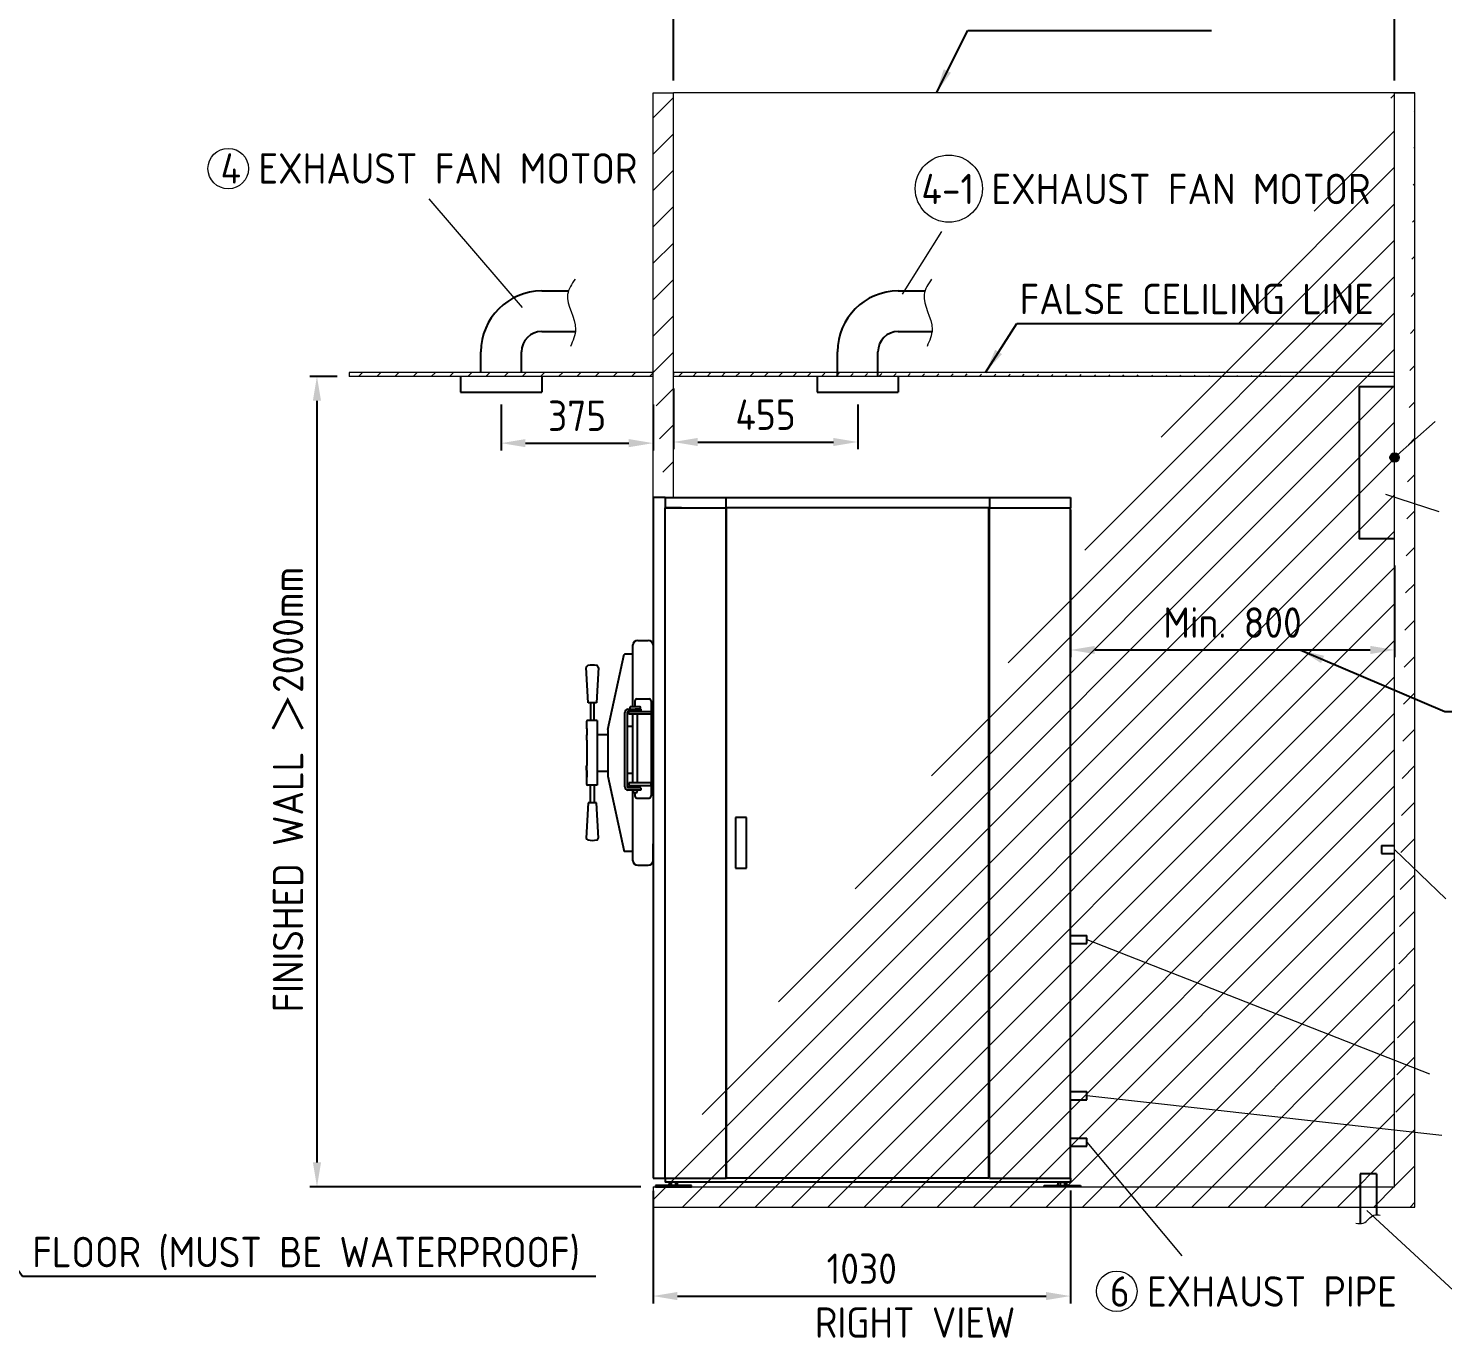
# Model space of a CAD drawing. Header units: millimetres. Extents: x -170975 to -150669, y 655 to 14456.
# Drawn here: x -156325 to -152835, y 2855 to 6087 of the extents above; entities that cross this region are included whole.
import ezdxf

# ---------------------------------------------------------------- set-up
doc = ezdxf.new("R2010")
doc.units = ezdxf.units.MM
doc.linetypes.add('HIDDEN', pattern=[9.525, 6.35, -3.175])
doc.layers.get('0').update_dxf_attribs({"lineweight": 25})
for name, color, linetype, lineweight in [('D', 3, 'Continuous', 13), ('H', 2, 'HIDDEN', 15), ('S', 4, 'Continuous', 15)]:
    doc.layers.add(name, color=color, linetype=linetype, lineweight=lineweight)
doc.styles.get("Standard").update_dxf_attribs({"font": 'KAIU.TTF'})
doc.styles.add('STU25', font='isocp2.shx')
doc.dimstyles.new('STU25', dxfattribs={"dimscale": 30, "dimtxt": 2.5, "dimasz": 2, "dimexe": 0.6, "dimexo": 1, "dimgap": 1, "dimtad": 1, "dimdsep": 46, "dimtxsty": 'STU25', "dimcen": 2, "dimazin": 2, "dimtfac": 1, "dimtmove": 0, "dimatfit": 3, "dimfxl": 0, "dimtolj": 1, "dimtzin": 0, "dimarcsym": 0})
doc.dimstyles.new('STU25$7', dxfattribs={"dimscale": 30, "dimtxt": 2.5, "dimasz": 2, "dimexe": 1.25, "dimexo": 0.625, "dimgap": 1, "dimtad": 0, "dimdec": 4, "dimdsep": 46, "dimtxsty": 'STU25', "dimcen": 2.5, "dimazin": 2, "dimtfac": 1, "dimtdec": 4, "dimtmove": 0, "dimatfit": 3, "dimfxl": 0, "dimtolj": 1, "dimtzin": 0, "dimarcsym": 0})

# ---------------------------------------------------------------- blocks, each defined once
blk = doc.blocks.new('*D6')
at = {"layer": 'D', "color": 0, "lineweight": -2}
for p, q in [((-155563.4, 5227.6), (-155631, 5227.6)), ((-155613, 5167.6), (-155613, 3287.6)), ((-154813.4, 3227.6), (-155631, 3227.6))]:
    blk.add_line(p, q, dxfattribs=at)
at = {"layer": 'D', "color": 0}
for points in [[(-155603, 5167.6), (-155623, 5167.6), (-155613, 5227.6)], [(-155623, 3287.6), (-155603, 3287.6), (-155613, 3227.6)]]:
    blk.add_solid(points, dxfattribs=at)
at = {"layer": 'Defpoints', "color": 0}
for p in [(-155533.4, 5227.6), (-155613, 3227.6), (-154783.4, 3227.6)]:
    blk.add_point(p, dxfattribs=at)
at = {"layer": 'D', "color": 0, "insert": (-155721.9, 3658), "char_height": 75, "attachment_point": 1, "rotation": 90, "style": 'STU25'}
blk.add_mtext('\\A1;{\\Fisocp2.shx;FINISHED WALL \\f新細明體|b0|i0|c136|p16;＞\\Fisocp2.shx;2000mm}', dxfattribs=at)
blk = doc.blocks.new('*D7')
at = {"layer": 'D', "color": 0, "lineweight": -2}
for p, q in [((-154733.4, 5957.6), (-154733.4, 6294.1)), ((-152953.4, 5957.6), (-152953.4, 6294.1)), ((-154673.4, 6276.1), (-153013.4, 6276.1))]:
    blk.add_line(p, q, dxfattribs=at)
at = {"layer": 'D', "color": 0}
for points in [[(-154673.4, 6286.1), (-154673.4, 6266.1), (-154733.4, 6276.1)], [(-153013.4, 6266.1), (-153013.4, 6286.1), (-152953.4, 6276.1)]]:
    blk.add_solid(points, dxfattribs=at)
at = {"layer": 'Defpoints', "color": 0}
for p in [(-152953.4, 6276.1), (-154733.4, 5927.6), (-152953.4, 5927.6)]:
    blk.add_point(p, dxfattribs=at)
at = {"layer": 'D', "color": 0, "insert": (-153768.4, 6347.3), "char_height": 75, "attachment_point": 5, "style": 'STU25'}
blk.add_mtext('\\A1;{\\Fisocp2.shx;1780(STERILIZE SPACE)}', dxfattribs=at)
blk = doc.blocks.new('*D11')
at = {"layer": 'D', "color": 0, "lineweight": -2}
for p, q in [((-154783.4, 3217.6), (-154783.4, 2939.9)), ((-153753.4, 3218.6), (-153753.4, 2939.9)), ((-154723.4, 2957.9), (-153813.4, 2957.9))]:
    blk.add_line(p, q, dxfattribs=at)
at = {"layer": 'D', "color": 0}
for points in [[(-154723.4, 2967.9), (-154723.4, 2947.9), (-154783.4, 2957.9)], [(-153813.4, 2947.9), (-153813.4, 2967.9), (-153753.4, 2957.9)]]:
    blk.add_solid(points, dxfattribs=at)
at = {"layer": 'Defpoints', "color": 0}
for p in [(-154783.4, 3247.6), (-153753.4, 3248.6), (-153753.4, 2957.9)]:
    blk.add_point(p, dxfattribs=at)
at = {"layer": 'D', "color": 0, "insert": (-154268.4, 3025.4), "char_height": 75, "attachment_point": 5, "style": 'STU25'}
blk.add_mtext('\\A1;1030', dxfattribs=at)
blk = doc.blocks.new('*D12')
at = {"layer": 'D', "color": 0, "linetype": 'Continuous', "lineweight": -2}
for p, q in [((-154733.4, 5197.6), (-154733.4, 5047.6)), ((-154278.4, 5158.4), (-154278.4, 5047.6)), ((-154673.4, 5065.6), (-154338.4, 5065.6))]:
    blk.add_line(p, q, dxfattribs=at)
at = {"layer": 'D', "color": 0}
for points in [[(-154673.4, 5075.6), (-154673.4, 5055.6), (-154733.4, 5065.6)], [(-154338.4, 5055.6), (-154338.4, 5075.6), (-154278.4, 5065.6)]]:
    blk.add_solid(points, dxfattribs=at)
at = {"layer": 'Defpoints', "color": 0}
for p in [(-154733.4, 5227.6), (-154278.4, 5188.4), (-154278.4, 5065.6)]:
    blk.add_point(p, dxfattribs=at)
at = {"layer": 'D', "color": 0, "insert": (-154505.9, 5133.1), "char_height": 75, "attachment_point": 5, "style": 'STU25'}
blk.add_mtext('\\A1;455', dxfattribs=at)
blk = doc.blocks.new('*D13')
at = {"layer": 'D', "color": 0, "linetype": 'Continuous', "lineweight": -2}
for p, q in [((-155158.4, 5158.4), (-155158.4, 5044.8)), ((-154783.4, 5158.4), (-154783.4, 5044.8)), ((-155098.4, 5062.8), (-154843.4, 5062.8))]:
    blk.add_line(p, q, dxfattribs=at)
at = {"layer": 'D', "color": 0}
for points in [[(-155098.4, 5072.8), (-155098.4, 5052.8), (-155158.4, 5062.8)], [(-154843.4, 5052.8), (-154843.4, 5072.8), (-154783.4, 5062.8)]]:
    blk.add_solid(points, dxfattribs=at)
at = {"layer": 'Defpoints', "color": 0}
for p in [(-155158.4, 5188.4), (-154783.4, 5188.4), (-154783.4, 5062.8)]:
    blk.add_point(p, dxfattribs=at)
at = {"layer": 'D', "color": 0, "insert": (-154970.9, 5130.3), "char_height": 75, "attachment_point": 5, "style": 'STU25'}
blk.add_mtext('\\A1;375', dxfattribs=at)
blk = doc.blocks.new('*D14')
at = {"layer": 'D', "color": 0, "lineweight": -2}
for p, q in [((-153753.4, 4898.6), (-153753.4, 4534.4)), ((-152953.4, 4761), (-152953.4, 4534.4)), ((-153693.4, 4552.4), (-153013.4, 4552.4))]:
    blk.add_line(p, q, dxfattribs=at)
at = {"layer": 'D', "color": 0}
for points in [[(-153693.4, 4562.4), (-153693.4, 4542.4), (-153753.4, 4552.4)], [(-153013.4, 4542.4), (-153013.4, 4562.4), (-152953.4, 4552.4)]]:
    blk.add_solid(points, dxfattribs=at)
at = {"layer": 'Defpoints', "color": 0}
for p in [(-153753.4, 4928.6), (-152953.4, 4791), (-152953.4, 4552.4)]:
    blk.add_point(p, dxfattribs=at)
at = {"layer": 'D', "color": 0, "insert": (-153353.4, 4619.9), "char_height": 75, "attachment_point": 5, "style": 'STU25'}
blk.add_mtext('\\A1;{\\Fisocp2.shx;Min. 800}', dxfattribs=at)

msp = doc.modelspace()

# ---------------------------------------------------------------- hatches: boundary and pattern name
msp.add_hatch(color=256).paths.add_polyline_path([(-152942.608, 5027.323, 1), (-152964.129, 5027.323, 1)])
at = {"layer": 'H', "ltscale": 5}
h = msp.add_hatch(dxfattribs=at)
h.set_pattern_fill('ANSI31', color=256, scale=20, style=0)
h.set_pattern_definition([(45, (-184918.64, 1863.11), (-44.90128, 44.90128), [])])
h.paths.add_polyline_path([(-154783.368, 5927.558), (-154733.368, 5927.558), (-154733.368, 4928.558), (-154783.368, 4928.558)])
h.paths.add_polyline_path([(-154783.368, 5927.558), (-154733.368, 5927.558)], flags=16)
h.paths.add_polyline_path([(-154783.368, 5927.558), (-154733.368, 5927.558)], flags=16)
h.paths.add_polyline_path([(-154783.368, 5927.558), (-154733.368, 5927.558)], flags=0)
h.paths.add_polyline_path([(-154783.368, 5927.558), (-154733.368, 5927.558)], flags=0)
edge = h.paths.add_edge_path(flags=16)
edge.add_line((-154783.368, 4928.558), (-154753.368, 4928.558))
edge.add_line((-154783.368, 5227.558), (-154783.368, 5237.558))
h = msp.add_hatch(dxfattribs=at)
h.set_pattern_fill('ANSI31', color=256, scale=20, style=0)
h.set_pattern_definition([(45, (76430, 22743.85), (-44.90128, 44.90128), [])])
h.paths.add_polyline_path([(-152953.368, 5927.558), (-152903.368, 5927.558)], flags=16)
h.paths.add_polyline_path([(-152953.368, 5927.558), (-152903.368, 5927.558)], flags=16)
h.paths.add_polyline_path([(-152953.368, 5927.558), (-152903.368, 5927.558)], flags=0)
h.paths.add_polyline_path([(-152953.368, 5927.558), (-152903.368, 5927.558)], flags=0)
h.paths.add_polyline_path([(-152953.368, 5927.558), (-152903.368, 5927.558)], flags=0)
h.paths.add_polyline_path([(-152953.368, 5927.558), (-152903.368, 5927.558)], flags=0)
h.paths.add_polyline_path([(-152953.368, 5927.558), (-152903.368, 5927.558)], flags=0)
h.paths.add_polyline_path([(-152953.368, 5927.558), (-152903.368, 5927.558)], flags=0)
h.paths.add_polyline_path([(-152953.368, 5927.558), (-152903.368, 5927.558)], flags=0)
h.paths.add_polyline_path([(-152953.368, 5927.558), (-152903.368, 5927.558)], flags=0)
h.paths.add_polyline_path([(-152953.368, 5927.558), (-152903.368, 5927.558)], flags=0)
h.paths.add_polyline_path([(-152953.368, 5927.558), (-152903.368, 5927.558)], flags=0)
h.paths.add_polyline_path([(-152953.368, 5927.558), (-152903.368, 5927.558)], flags=0)
h.paths.add_polyline_path([(-152953.368, 5927.558), (-152903.368, 5927.558)], flags=0)
h.paths.add_polyline_path([(-152953.368, 5927.558), (-152903.368, 5927.558)], flags=0)
h.paths.add_polyline_path([(-152953.368, 5927.558), (-152903.368, 5927.558)], flags=0)
h.paths.add_polyline_path([(-152953.368, 5927.558), (-152903.368, 5927.558)], flags=0)
h.paths.add_polyline_path([(-152953.368, 5927.558), (-152903.368, 5927.558)], flags=0)
h.paths.add_polyline_path([(-152953.368, 5927.558), (-152903.368, 5927.558)], flags=0)
h.paths.add_polyline_path([(-152953.368, 5927.558), (-152903.368, 5927.558)], flags=0)
h.paths.add_polyline_path([(-152953.368, 5927.558), (-152903.368, 5927.558)], flags=0)
h.paths.add_polyline_path([(-152953.368, 5927.558), (-152903.368, 5927.558)], flags=0)
h.paths.add_polyline_path([(-152953.368, 5927.558), (-152903.368, 5927.558)], flags=0)
h.paths.add_polyline_path([(-152953.368, 5927.558), (-152903.368, 5927.558)], flags=0)
h.paths.add_polyline_path([(-152953.368, 5927.558), (-152903.368, 5927.558)], flags=0)
h.paths.add_polyline_path([(-152953.368, 5927.558), (-152903.368, 5927.558)], flags=0)
edge = h.paths.add_edge_path()
edge.add_line((-152903.368, 3177.558), (-152903.368, 5927.558))
edge.add_line((-152953.368, 3227.558), (-152953.368, 5927.558))
edge.add_line((-154783.368, 3177.558), (-152903.368, 3177.558))
edge.add_line((-154783.368, 3227.558), (-152953.368, 3227.558))
edge.add_line((-154783.368, 3227.558), (-154783.368, 3177.558))
at = {"layer": 'H'}
h = msp.add_hatch(dxfattribs=at)
h.set_pattern_fill('ANSI31', color=256, scale=10, style=0)
h.set_pattern_definition([(45, (59593.49, 23843.488), (-22.4506403, 22.4506403), [])])
h.paths.add_polyline_path([(-154783.368, 5237.558), (-155533.368, 5237.558), (-155533.368, 5227.558), (-154783.368, 5227.558)])
h = msp.add_hatch(dxfattribs=at)
h.set_pattern_fill('ANSI31', color=256, scale=200, style=0)
h.set_pattern_definition([(45, (59856.275, 23547.41), (-17.6776695, 17.6776695), [])])
h.paths.add_polyline_path([(-152953.368, 5226.943), (-152953.368, 5237.558)])
h.paths.add_polyline_path([(-152953.368, 5226.943), (-152953.368, 5237.558)], flags=16)
h.paths.add_polyline_path([(-152953.368, 5226.943), (-152953.368, 5237.558)], flags=0)
h.paths.add_polyline_path([(-152953.368, 5226.943), (-152953.368, 5237.558)], flags=0)
h.paths.add_polyline_path([(-152953.368, 5226.943), (-152953.368, 5237.558)], flags=0)
h.paths.add_polyline_path([(-152953.368, 5226.943), (-152953.368, 5237.558)], flags=0)
h.paths.add_polyline_path([(-152953.368, 5226.943), (-152953.368, 5237.558)], flags=0)
h.paths.add_polyline_path([(-152953.368, 5226.943), (-152953.368, 5237.558)], flags=0)
h.paths.add_polyline_path([(-152953.368, 5226.943), (-152953.368, 5237.558)], flags=0)
h.paths.add_polyline_path([(-152953.368, 5226.943), (-152953.368, 5237.558)], flags=0)
h.paths.add_polyline_path([(-152953.368, 5226.943), (-152953.368, 5237.558)], flags=0)
edge = h.paths.add_edge_path()
edge.add_line((-152953.368, 5237.558), (-154733.368, 5237.558))
edge.add_line((-152953.368, 5227.558), (-154733.368, 5227.558))
edge.add_line((-154733.368, 5237.558), (-154733.368, 5227.558))

# ---------------------------------------------------------------- linework, layer by layer
at = {"linetype": 'Continuous'}
for p, q in [((-155058.368, 5438.307), (-154992.448, 5438.307)), ((-154178.368, 5438.307), (-154112.448, 5438.307)), ((-155058.368, 5338.307), (-154975.074, 5338.307)), ((-154178.368, 5338.307), (-154095.074, 5338.307)), ((-155208.368, 5237.558), (-155208.368, 5288.307)), ((-155108.368, 5237.558), (-155108.368, 5288.307)), ((-154328.368, 5227.558), (-154328.368, 5288.307)), ((-154228.368, 5227.558), (-154228.368, 5288.307)), ((-155258.368, 5227.558), (-155258.368, 5188.415)), ((-155058.368, 5227.558), (-155058.368, 5188.415)), ((-154378.368, 5227.558), (-154378.368, 5188.415)), ((-154178.368, 5227.558), (-154178.368, 5188.415)), ((-155258.368, 5188.415), (-155058.368, 5188.415)), ((-154378.368, 5188.415), (-154178.368, 5188.415)), ((-154713.368, 4903.558), (-154753.368, 4903.558)), ((-154943.952, 4421.796), (-154948.452, 4508.796)), ((-154918.452, 4508.796), (-154922.952, 4421.796)), ((-154922.952, 4421.796), (-154943.952, 4421.796)), ((-154938.202, 4421.796), (-154938.202, 4378.558)), ((-154928.702, 4378.558), (-154928.702, 4421.796)), ((-154847.305, 4398.737), (-154843.368, 4398.737)), ((-154845.368, 4406.237), (-154813.368, 4406.237)), ((-154813.368, 4400.237), (-154845.368, 4400.237)), ((-154838.98, 4412.964), (-154839.883, 4412.06)), ((-154839.883, 4407.141), (-154839.883, 4412.06)), ((-154839.883, 4407.141), (-154838.98, 4406.237)), ((-154838.98, 4412.964), (-154815.757, 4412.964)), ((-154838.98, 4406.237), (-154827.368, 4406.237)), ((-154815.757, 4406.237), (-154827.368, 4406.237)), ((-154815.757, 4412.964), (-154814.853, 4412.06)), ((-154814.853, 4407.141), (-154815.757, 4406.237)), ((-154814.853, 4407.141), (-154814.853, 4412.06)), ((-154813.368, 4406.237), (-154813.368, 4400.237)), ((-154853.368, 4214.237), (-154853.368, 4398.237)), ((-154847.368, 4398.237), (-154847.368, 4214.237)), ((-154847.368, 4397.737), (-154847.368, 4397.737)), ((-154833.331, 4363.737), (-154847.368, 4363.737)), ((-154833.079, 4224.237), (-154833.079, 4394.237)), ((-154821.658, 4224.237), (-154821.658, 4394.237)), ((-154847.368, 4248.737), (-154833.331, 4248.737)), ((-154938.202, 4175.321), (-154938.202, 4218.558)), ((-154928.702, 4218.558), (-154928.702, 4175.321)), ((-154847.368, 4213.737), (-154847.368, 4213.737)), ((-154833.331, 4213.737), (-154847.305, 4213.737)), ((-154813.368, 4212.237), (-154845.368, 4212.237)), ((-154813.368, 4206.237), (-154845.368, 4206.237)), ((-154833.079, 4212.237), (-154833.079, 4218.237)), ((-154832.176, 4200.842), (-154832.902, 4206.237)), ((-154832.176, 4200.842), (-154822.561, 4200.842)), ((-154822.561, 4200.842), (-154821.835, 4206.237)), ((-154821.658, 4212.237), (-154821.658, 4218.237)), ((-154813.368, 4212.237), (-154813.368, 4206.237)), ((-154943.952, 4175.321), (-154948.452, 4088.321)), ((-154922.952, 4175.321), (-154943.952, 4175.321)), ((-154918.452, 4088.321), (-154922.952, 4175.321)), ((-152985.743, 4069.843), (-152953.368, 4069.843)), ((-152985.743, 4069.843), (-152985.743, 4049.843)), ((-152985.743, 4049.843), (-152953.368, 4049.843)), ((-154753.368, 3248.558), (-154753.368, 3238.558)), ((-153753.368, 3248.558), (-153753.368, 3238.558)), ((-153038.368, 3259.934), (-153038.368, 3136.677)), ((-152998.368, 3259.934), (-153038.368, 3259.934)), ((-152998.368, 3259.934), (-152998.368, 3158.51)), ((-154777.868, 3230.558), (-154777.868, 3227.558)), ((-154688.868, 3230.558), (-154777.868, 3230.558)), ((-154777.868, 3227.558), (-154688.868, 3227.558)), ((-154713.368, 3238.558), (-154753.368, 3238.558)), ((-154746.657, 3230.558), (-154743.761, 3233.455)), ((-154722.976, 3238.558), (-154743.761, 3238.558)), ((-154743.761, 3238.558), (-154743.761, 3230.558)), ((-154738.565, 3238.558), (-154738.565, 3230.558)), ((-154728.172, 3238.558), (-154728.172, 3230.558)), ((-154722.976, 3230.558), (-154722.976, 3238.558)), ((-154720.08, 3230.558), (-154722.976, 3233.455)), ((-153793.368, 3238.558), (-154713.368, 3238.558)), ((-154688.868, 3227.558), (-154688.868, 3230.558)), ((-153817.868, 3227.558), (-153817.868, 3230.558)), ((-153817.868, 3230.558), (-153728.868, 3230.558)), ((-153728.868, 3227.558), (-153817.868, 3227.558)), ((-153753.368, 3238.558), (-153793.368, 3238.558)), ((-153786.657, 3230.558), (-153783.761, 3233.455)), ((-153783.761, 3230.558), (-153783.761, 3238.558)), ((-153783.761, 3238.558), (-153762.976, 3238.558)), ((-153778.565, 3238.558), (-153778.565, 3230.558)), ((-153768.172, 3238.558), (-153768.172, 3230.558)), ((-153762.976, 3238.558), (-153762.976, 3230.558)), ((-153760.08, 3230.558), (-153762.976, 3233.455)), ((-153728.868, 3230.558), (-153728.868, 3227.558))]:
    msp.add_line(p, q, dxfattribs=at)
for p, q in [((-154783.368, 4928.558), (-154783.368, 3248.558)), ((-154753.368, 4928.558), (-154783.368, 4928.558)), ((-154753.368, 4928.558), (-154603.368, 4928.558)), ((-154753.368, 4928.558), (-154753.368, 4903.558)), ((-154603.368, 4903.558), (-154603.368, 4928.558)), ((-154603.368, 4928.558), (-153953.368, 4928.558)), ((-153953.368, 4928.558), (-153953.368, 4903.558)), ((-153953.368, 4928.558), (-153753.368, 4928.558)), ((-153753.368, 4928.558), (-153753.368, 4903.558)), ((-154753.368, 3248.558), (-154753.368, 4903.558)), ((-154753.368, 4903.558), (-154603.368, 4903.558)), ((-154603.368, 3248.558), (-154603.368, 4903.558)), ((-154601.868, 3248.558), (-154601.868, 4903.558)), ((-153954.868, 4903.558), (-154601.868, 4903.558)), ((-153954.868, 3248.558), (-153954.868, 4903.558)), ((-153953.368, 3248.558), (-153953.368, 4903.558)), ((-153953.368, 4903.558), (-153753.368, 4903.558)), ((-153753.368, 3248.558), (-153753.368, 4903.558)), ((-154821.368, 4576.058), (-154795.368, 4576.058)), ((-154895.368, 4356.058), (-154854.539, 4542.008)), ((-154854.539, 4542.008), (-154853.368, 4542.008)), ((-154833.331, 4542.008), (-154853.368, 4542.008)), ((-154833.331, 4412.964), (-154833.331, 4565.007)), ((-154783.368, 4564.058), (-154783.368, 4523.558)), ((-154783.368, 4543.558), (-154783.368, 4053.558)), ((-154843.368, 4400.237), (-154788.368, 4400.237)), ((-154843.368, 4394.237), (-154843.368, 4400.237)), ((-154828.368, 4426.446), (-154828.368, 4412.964)), ((-154823.368, 4431.446), (-154793.368, 4431.446)), ((-154788.368, 4426.446), (-154788.368, 4192.028)), ((-154788.368, 4400.237), (-154788.368, 4394.237)), ((-154947.702, 4376.058), (-154947.702, 4359.558)), ((-154921.702, 4378.558), (-154945.202, 4378.558)), ((-154921.702, 4378.558), (-154921.702, 4218.558)), ((-154788.368, 4394.237), (-154843.368, 4394.237)), ((-154833.331, 4224.237), (-154833.331, 4394.237)), ((-154947.702, 4341.058), (-154947.702, 4331.058)), ((-154946.702, 4358.558), (-154946.702, 4342.058)), ((-154946.702, 4330.058), (-154946.702, 4267.058)), ((-154921.702, 4343.558), (-154895.368, 4343.558)), ((-154895.368, 4356.058), (-154895.368, 4241.058)), ((-154947.702, 4256.058), (-154947.702, 4266.058)), ((-154947.702, 4266.058), (-154947.702, 4256.058)), ((-154947.702, 4237.558), (-154947.702, 4221.058)), ((-154946.702, 4255.058), (-154946.702, 4238.558)), ((-154946.702, 4238.558), (-154946.702, 4255.058)), ((-154921.702, 4253.558), (-154895.368, 4253.558)), ((-154895.368, 4241.058), (-154854.539, 4055.108)), ((-154843.368, 4224.237), (-154843.368, 4218.237)), ((-154788.368, 4224.237), (-154843.368, 4224.237)), ((-154788.368, 4218.237), (-154788.368, 4224.237)), ((-154921.702, 4218.558), (-154945.202, 4218.558)), ((-154843.368, 4218.237), (-154788.368, 4218.237)), ((-154833.331, 4212.237), (-154833.331, 4218.237)), ((-154833.331, 4032.11), (-154833.331, 4206.237)), ((-154828.368, 4200.842), (-154828.368, 4192.028)), ((-154823.368, 4187.028), (-154793.368, 4187.028)), ((-154579.868, 4138.558), (-154579.868, 4013.558)), ((-154552.868, 4138.558), (-154579.868, 4138.558)), ((-154552.868, 4013.558), (-154552.868, 4138.558)), ((-154833.331, 4055.108), (-154854.539, 4055.108)), ((-154783.368, 4033.058), (-154783.368, 4073.558)), ((-154821.368, 4021.058), (-154795.368, 4021.058)), ((-154579.868, 4013.558), (-154552.868, 4013.558)), ((-153753.368, 3847.558), (-153713.368, 3847.558)), ((-153713.368, 3827.558), (-153713.368, 3847.558)), ((-153753.368, 3827.558), (-153713.368, 3827.558)), ((-153753.368, 3462.558), (-153713.368, 3462.558)), ((-153713.368, 3442.558), (-153713.368, 3462.558)), ((-153753.368, 3442.558), (-153713.368, 3442.558)), ((-153753.368, 3347.558), (-153713.368, 3347.558)), ((-153753.368, 3327.558), (-153713.368, 3327.558)), ((-153713.368, 3327.558), (-153713.368, 3347.558)), ((-154783.368, 3248.558), (-154753.368, 3248.558)), ((-154753.368, 3248.558), (-154603.368, 3248.558)), ((-153954.868, 3248.558), (-154601.868, 3248.558)), ((-153953.368, 3248.558), (-153753.368, 3248.558))]:
    msp.add_line(p, q)
msp.add_lwpolyline([(-152953.368, 5201.428), (-153040.954, 5201.428), (-153040.954, 4827.558), (-152953.368, 4827.558)], dxfattribs=at)
msp.add_circle((-152953.368, 5027.558), 10.761)
for centre, radius, start, end in [((-155058.368, 5288.307), 150, 90, 180), ((-154178.368, 5288.307), 150, 90, 180), ((-155058.368, 5288.307), 50, 90, 180), ((-154178.368, 5288.307), 50, 90, 180), ((-154943.446, 4508.796), 5.007, 101.352885, 180), ((-154933.452, 4459.023), 55.773, 78.647115, 101.352885), ((-154923.459, 4508.796), 5.007, 354.078128, 78.647115), ((-154845.368, 4398.237), 8, 90, 180), ((-154845.368, 4398.237), 2, 90, 180), ((-154845.368, 4214.237), 8, 180, 270), ((-154845.368, 4214.237), 2, 180, 270), ((-154943.446, 4088.321), 5.007, 180, 258.647115), ((-154923.459, 4088.321), 5.007, 281.352885, 5.921872), ((-154933.452, 4138.094), 55.773, 258.647115, 281.352885)]:
    msp.add_arc(centre, radius, start, end, dxfattribs=at)
for centre, radius, start, end in [((-154821.368, 4564.058), 12, 90, 180), ((-154795.368, 4564.058), 12, 0, 90), ((-154823.368, 4426.446), 5, 90, 180), ((-154793.368, 4426.446), 5, 0, 90), ((-154945.202, 4376.058), 2.5, 90, 180), ((-154946.702, 4359.558), 1, 180, 270), ((-154946.702, 4341.058), 1, 90, 180), ((-154946.702, 4331.058), 1, 180, 270), ((-154946.702, 4266.058), 1, 90, 180), ((-154946.702, 4256.058), 1, 180, 270), ((-154946.702, 4237.558), 1, 90, 180), ((-154945.202, 4221.058), 2.5, 180, 270), ((-154823.368, 4192.028), 5, 180, 270), ((-154793.368, 4192.028), 5, 270, 0), ((-154821.368, 4033.058), 12, 180, 270), ((-154795.368, 4033.058), 12, 270, 0)]:
    msp.add_arc(centre, radius, start, end)
at = {"layer": 'D'}
for p, q in [((-155105.657, 5397.723), (-155335.973, 5665.607)), ((-152953.368, 5027.558), (-152853.665, 5115.892)), ((-152975.801, 4937.24), (-152844.088, 4893.919)), ((-152953.368, 4059.843), (-152827.045, 3938.081)), ((-153713.368, 3837.558), (-152866.981, 3506.476)), ((-153713.368, 3452.558), (-152836.465, 3354.84)), ((-153713.368, 3337.558), (-153478.438, 3056.852)), ((-153021.899, 3168.729), (-152798.103, 2962.309))]:
    msp.add_line(p, q, dxfattribs=at)
at = {"layer": 'D', "linetype": 'Continuous'}
msp.add_line((-154168.018, 5430.355), (-154070.683, 5585.191), dxfattribs=at)
at = {"layer": 'D'}
for centre, radius in [((-155831.934, 5740.246), 50), ((-154053.427, 5690.949), 82.93), ((-153639.136, 2969.608), 50)]:
    msp.add_circle(centre, radius, dxfattribs=at)
for points in [[(-154976.134, 5467.884), (-154994.396, 5429.979), (-154974.729, 5343.641), (-154987.372, 5301.525)], [(-154096.134, 5467.884), (-154114.396, 5429.979), (-154094.729, 5343.641), (-154107.372, 5301.525)], [(-153049.032, 3137.817), (-153030.703, 3137.817), (-153004.298, 3157.686), (-152989.075, 3157.686)]]:
    msp.add_spline(points, degree=3, dxfattribs=at)
at = {"layer": 'H'}
for p, q in [((-154733.368, 5237.558), (-154733.368, 5227.558)), ((-152953.368, 5226.943), (-152953.368, 5237.558))]:
    msp.add_line(p, q, dxfattribs=at)
at = {"layer": 'S', "linetype": 'Continuous'}
for p, q in [((-154783.368, 4928.558), (-154783.368, 5927.558)), ((-154783.368, 5927.558), (-154733.368, 5927.558)), ((-154733.368, 4928.558), (-154733.368, 5927.558)), ((-152953.368, 5927.558), (-154733.368, 5927.558)), ((-152953.368, 3227.558), (-152953.368, 5927.558)), ((-152903.368, 5927.558), (-152953.368, 5927.558)), ((-152903.368, 3177.558), (-152903.368, 5927.558)), ((-154783.368, 5237.558), (-155533.368, 5237.558)), ((-152953.368, 5237.558), (-154733.368, 5237.558)), ((-154783.368, 5227.558), (-155533.368, 5227.558)), ((-152953.368, 5227.558), (-154733.368, 5227.558)), ((-154783.368, 3227.558), (-152953.368, 3227.558)), ((-154783.368, 3177.558), (-152903.368, 3177.558))]:
    msp.add_line(p, q, dxfattribs=at)
at = {"layer": 'S'}
for p, q in [((-154783.368, 5927.558), (-154733.368, 5927.558)), ((-152953.368, 5927.558), (-152903.368, 5927.558)), ((-155533.368, 5237.558), (-155533.368, 5227.558)), ((-154783.368, 5227.558), (-154783.368, 5237.558)), ((-152953.368, 5226.943), (-152953.368, 5237.558)), ((-154783.368, 3227.558), (-154783.368, 3177.558))]:
    msp.add_line(p, q, dxfattribs=at)

# ---------------------------------------------------------------- texts
at = {"layer": 'D', "color": 11, "char_height": 75, "attachment_point": 1}
for s, insert in [('{\\Fisocp2.shx;\\C3;4 EXHAUST FAN MOTOR}', (-155850.973, 5778.196)), ('{\\Fisocp2.shx;\\C3;4-1 EXHAUST FAN MOTOR}', (-154121.228, 5727.565)), ('{\\Fisocp2.shx;\\C3;FALSE CELILING LINE}', (-153878.677, 5456.056)), ('{\\Fisocp2.shx;\\C3;FLOOR (MUST BE WATERPROOF)}', (-156315.592, 3103.977)), ('{\\Fisocp2.shx;\\C3;6 EXHAUST PIPE}', (-153656.032, 3006.664)), ('{\\Fisocp2.shx;RIGHT VIEW}', (-154384.238, 2930.087))]:
    msp.add_mtext(s, dxfattribs=dict(at, insert=insert))

# ---------------------------------------------------------------- dimensions: what is measured, and where the dimension line sits
at = {"layer": 'D'}
for base, p1, p2, text, picture, middle in [((-152953.368, 6276.072), (-154733.368, 5927.558), (-152953.368, 5927.558), '{\\Fisocp2.shx;<>(STERILIZE SPACE)}', '*D7', (-153768.368, 6276.072)), ((-152953.368, 4552.352), (-153753.368, 4928.558), (-152953.368, 4791.024), '{\\Fisocp2.shx;Min. <>}', '*D14', (-153353.368, 4552.352))]:
    dim = msp.add_linear_dim(base=base, p1=p1, p2=p2, text=text, dimstyle='STU25', dxfattribs=at)
    dim.commit()
    dim.dimension.update_dxf_attribs({"geometry": picture, "text_midpoint": middle, "dimtype": 160})
dim = msp.add_linear_dim(base=(-155613.035, 3227.558), p1=(-155533.368, 5227.558), p2=(-154783.368, 3227.558), angle=90, text='{\\Fisocp2.shx;FINISHED WALL \\f新細明體|b0|i0|c136|p16;＞\\Fisocp2.shx;<>mm}', dimstyle='STU25', dxfattribs=at)
dim.commit()
dim.dimension.update_dxf_attribs({"geometry": '*D6', "text_midpoint": (-155682.443, 4227.558)})
at = {"layer": 'D', "linetype": 'Continuous'}
for base, p1, p2, picture, middle in [((-154278.368, 5065.602), (-154733.368, 5227.558), (-154278.368, 5188.415), '*D12', (-154505.868, 5133.102)), ((-154783.368, 5062.786), (-155158.368, 5188.415), (-154783.368, 5188.415), '*D13', (-154970.868, 5130.286))]:
    dim = msp.add_linear_dim(base=base, p1=p1, p2=p2, dimstyle='STU25', dxfattribs=at)
    dim.commit()
    dim.dimension.update_dxf_attribs({"geometry": picture, "text_midpoint": middle})
at = {"layer": 'D'}
dim = msp.add_linear_dim(base=(-153753.368, 2957.926), p1=(-154783.368, 3247.558), p2=(-153753.368, 3248.558), dimstyle='STU25', dxfattribs=at)
dim.commit()
dim.dimension.update_dxf_attribs({"geometry": '*D11', "text_midpoint": (-154268.368, 2957.926), "dimtype": 160})

# ---------------------------------------------------------------- leaders
for points in [[(-154084.348, 5927.558), (-154007.027, 6081.3), (-153404.898, 6081.3)], [(-153963.142, 5237.558), (-153885.466, 5358.416), (-152984.154, 5358.416)], [(-153186.226, 4552.352), (-152829.527, 4400.64), (-151721.071, 4400.64)], [(-156502.355, 3227.558), (-156339.546, 3007.304), (-154924.73, 3007.304)]]:
    msp.add_leader(points, dimstyle='STU25$7', override={"dimgap": 1, "dimtad": 0}, dxfattribs=at)

doc.saveas('drawing.dxf')
